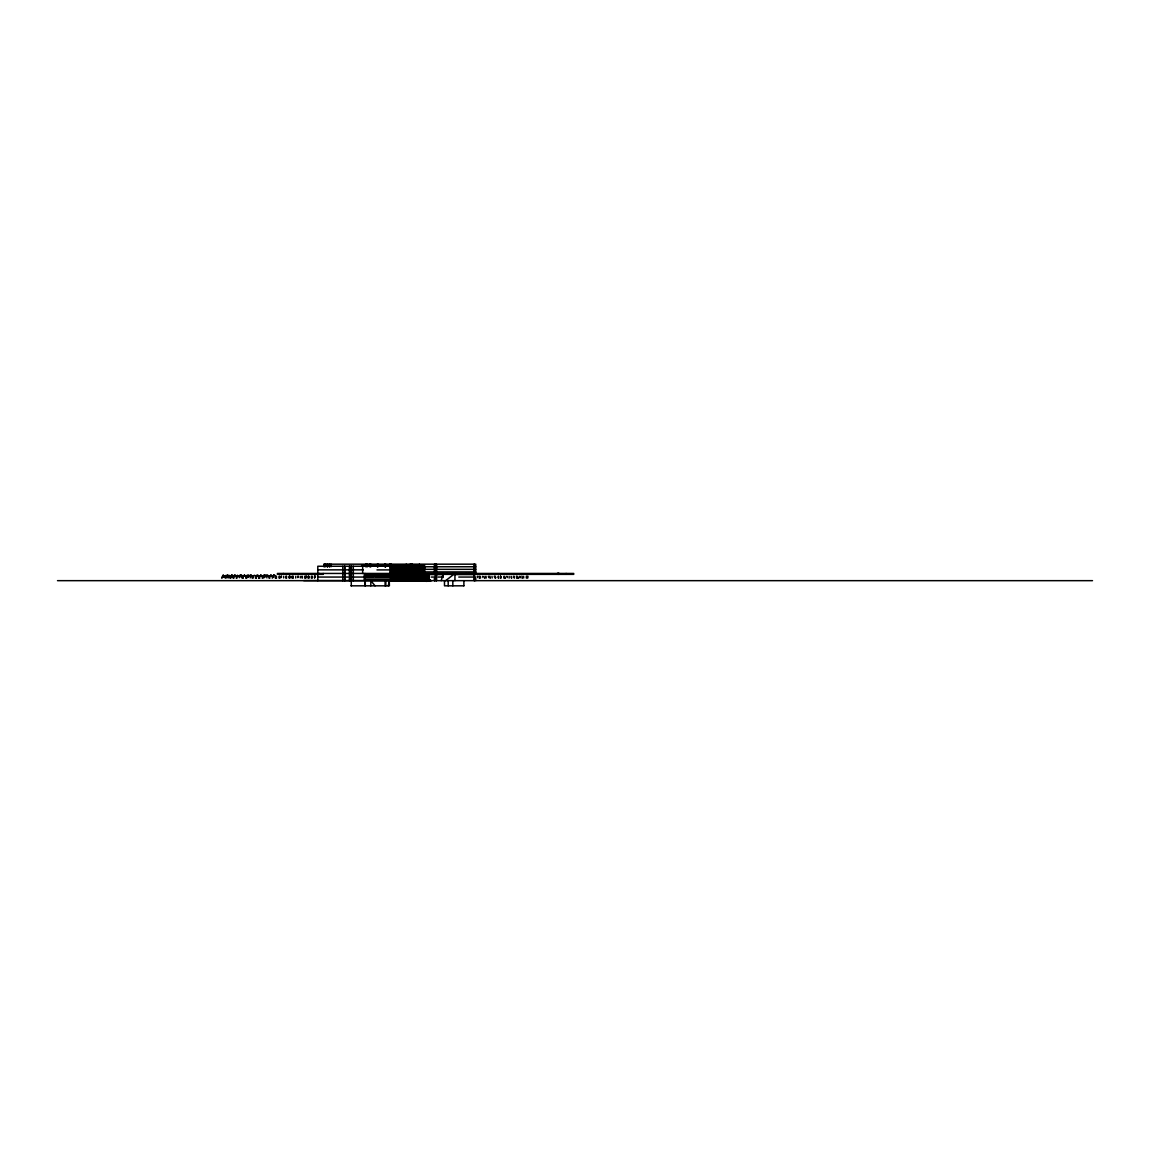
<?xml version="1.0" encoding="UTF-8"?>
<svg xmlns="http://www.w3.org/2000/svg" width="1150" height="1150" viewBox="0 0 1150 1150"><rect width="100%" height="100%" fill="white"/><g stroke="black" fill="none" stroke-linecap="round" stroke-linejoin="round"><path stroke-width="1.5" d="M390.899 574.353L390.899 565.34M391.661 573.447L391.676 566.246M392.351 569.854L392.351 573.447L392.524 565.34M394.349 573.447L394.364 566.246M394.349 569.854L395.039 573.447L394.824 569.854M394.565 569.811L394.594 573.447L394.666 565.728M396.348 573.419L396.391 566.246L396.577 573.419M397.037 573.447L396.98 565.728L396.692 573.447M397.037 569.854L397.728 573.447M397.253 573.419L397.282 565.728M398.13 573.419L398.144 566.246M399.036 566.246L399.036 573.447L399.064 569.811M399.697 569.854L401.925 569.811M400.818 569.811L400.847 573.447L400.818 566.246M402.414 573.447L402.471 565.728M402.629 573.419L402.802 566.246M403.535 573.447L403.592 565.728M403.995 573.447L403.981 566.246M404.412 573.419L404.541 566.246L404.441 569.854M405.116 573.447L405.102 566.246M405.116 569.854L405.806 573.447L405.907 565.728M405.317 573.419L405.49 566.246M406.698 569.854L406.683 573.447L406.525 566.246M407.804 569.854L414.431 569.811M408.049 569.811L408.049 566.246M408.667 580.664L408.667 577.056M408.926 573.447L408.897 566.246M410.478 577.056L410.478 580.664L405.821 580.448M410.262 573.447L410.162 564.176M410.55 577.056L410.651 580.146M411.168 573.447L411.254 565.728L411.312 580.664M414.46 569.854L414.46 566.246L414.489 573.447M417.967 577.832L417.967 580.664L417.967 565.728L417.91 573.419M419.146 573.419L419.304 569.854M419.649 569.811L419.549 573.447L419.491 566.246M419.865 569.811L419.923 566.246L419.865 573.419M421.518 577.544C420.138 579.959 420.972 579.658 421.403 580.664M421.073 569.811L420.929 573.447L420.886 566.246M427.498 580.664C426.334 577.516 424.824 581.44 425.054 580.132C428.461 580.721 427.441 579.701 424.724 580.003C432.874 581.196 425.184 578.666 423.832 581.253L421.978 577.645L419.592 576.811C421.116 577.875 421.604 578.306 421.59 580.664M421.36 573.419L421.317 569.811M421.993 566.246L421.878 573.447L421.791 569.854M422.28 569.854L422.28 573.447L422.381 566.246M422.625 569.811L422.654 573.447L422.754 566.246M422.625 566.246L422.625 565.34M361.661 566.246L361.661 565.34L424.594 565.34L424.594 577.516M412.634 580.218L413.353 579.111L414.072 580.218L412.634 580.218L413.353 579.111L414.359 580.218L412.246 580.218L413.353 579.111L413.669 580.218L413.396 577.731M419.98 580.232L420.641 579.916L417.277 580.52L417.263 570.515L417.105 580.577M417.666 580.506L417.795 569.94L417.306 580.52L417.177 570.529M423.272 579.255C424.781 577.07 419.218 578.939 423.401 577.803L423.099 579.428L421.834 577.904L421.748 580.391L425.026 579.341L429.999 580.348L423.559 580.189L425.213 579.399L425.313 580.506L424.235 580.348L424.839 581.253M483.029 576.696L482.971 577.631M281.232 576.409L281.218 577.357L281.405 576.092M289.584 576.409L289.944 578.234M297.936 576.409L297.922 577.357L298.109 576.092M306.288 576.409L306.274 577.357L306.461 576.092M314.64 576.409L314.626 577.357L314.812 576.092M398.389 580.664L398.475 577.961L398.619 580.664M410.32 580.218L410.449 575M425.284 579.37C421.159 582.418 433.435 579.097 426.794 580.232C424.551 580.276 426.909 579.082 425.831 580.664M427.958 580.664C425.543 575.259 429.755 582.576 427.11 580.017C427.096 578.637 429.683 579.816 429.223 579.773M429.137 577.976C426.434 583.093 426.003 576.222 426.132 580.678C430.919 580.462 425.026 579.241 425.773 580.951M426.823 578.148C428.289 578.723 428.26 580.52 427.081 580.132C428.849 579.428 428.159 576.955 427.757 578.522C428.979 577.933 426.492 584.071 427.469 577.587C427.153 583.826 426.866 574.842 428.188 580.534M428.102 580.664C428.605 578.522 425.802 577.76 430.387 580.333L389.146 580.664M397.483 573.419L397.397 566.246M398.403 573.447L398.461 567.87M399.266 573.419L399.51 566.246M399.294 569.854L398.159 569.811M399.912 573.419L399.855 565.728L399.74 573.447M401.925 573.419L402.169 566.246M404.642 573.419L404.743 565.728M404.685 569.854L403.535 569.811M405.548 573.419L405.763 566.246M407.344 573.419L407.316 565.728M407.373 569.854L406.223 569.811M419.118 573.447L419.031 566.246M419.118 569.854L418.931 566.246L418.715 580.664L418.586 577.832M419.362 573.447L419.362 564.176M420.382 573.419L420.382 566.246M421.144 573.419L421.13 566.246M421.561 573.419L421.36 566.246M422.064 573.419L422.28 566.246M413.296 578.349L413.598 580.261L412.433 579.226C414.244 582.806 413.152 575.589 413.195 578.881M392.308 573.447L392.308 565.728M393.674 573.447L393.559 565.728L393.53 573.447M403.061 573.447L403.075 566.246M405.447 580.29L406.64 580.52L406.194 574.353L406.151 580.606L407.143 580.333M407.129 573.447L407.014 565.728L406.784 573.447M408.049 573.419L408.006 565.34M408.552 580.261L410.133 580.606M411.585 573.447L411.585 564.176M413.166 579.787L410.952 580.218L413.554 580.218L413.368 578.277M421.418 578.421L420.512 578.522L420.569 579.859M427.843 577.774C427.628 580.232 428.404 580.621 422.769 579.729C425.471 584.372 422.208 576.294 421.331 578.924C421.878 582.762 423.143 577.286 420.44 578.091L419.463 579.054C425.098 576.581 420.109 582.576 420.483 579.873M221.648 577.602L223.215 575.086L224.336 577.674M225.616 577.602L227.182 575.086L228.304 577.674M418.528 573.419L418.284 565.728L383.151 566.246M419.836 573.447L419.707 566.246M421.849 580.664C428.849 578.666 414.934 580.534 422.208 580.951M425.169 580.678C426.621 578.809 428.116 581.282 428.001 578.508C429.266 577.688 426.664 581.943 424.609 580.132C425.831 581.742 425.227 578.536 424.537 580.664M425.342 579.154C428.375 580.175 422.927 578.781 424.451 580.621C425.442 578.004 429.209 582.216 427.872 577.559M425.974 580.563C426.003 576.668 421.561 583.711 430.316 580.477M479.679 577.602L479.147 576.136M485.027 577.602L484.926 576.409M490.36 577.602L489.842 576.136M495.707 577.602L495.176 576.136M501.055 577.602L500.523 576.136M517.083 577.602L516.551 576.136M522.431 577.602L521.899 576.136M421.101 579.715L424.106 580.189L420.569 580.218L421.892 580.333L420.957 580.391L421.317 579.126M425.96 579.959L424.451 580.879M425.198 579.629L425.845 580.448L424.968 580.003M427.34 579.499C427.671 582.576 428.088 575.604 427.771 578.967C427.527 581.842 427.656 579.284 427.613 580.304C428.03 581.253 428.131 578.277 427.685 578.666M426.305 580.376C427.34 579.988 425.529 579.672 428.806 580.089C427.34 577.53 427.901 578.996 428.447 578.206L429.194 577.501M406.137 580.232L405.519 580.261M488.635 576.696L488.664 577.602M494.586 576.696L494.615 577.602M523.71 578.019L523.609 576.366M419.692 580.132L420.138 580.146M424.091 580.362C432.659 577.372 426.521 582.604 427.484 578.364L428.921 578.594L428.447 577.789M421.159 579.485C420.196 581.21 425.026 580.923 422.395 579.902L421.633 580.577C420.886 576.207 420.713 578.565 421.734 580.879C425.543 580.692 420.857 578.421 421.13 581.095M428.691 580.304C424.882 579.557 418.6 580.405 421.259 577.746M421.734 580.879L420.641 577.07C420.512 579.082 423.444 579.312 423.919 580.204M420.828 575.949L421.259 574.856L421.317 576.308M422.481 577.214C425.744 578.364 419.994 581.311 422.941 577.012L422.381 576.466M425.673 579.873L426.434 579.399M424.623 581.009L424.594 580.189L426.118 580.664M426.003 579.701C425.902 580.764 429.568 580.362 428.001 579.126M427.096 580.06L427.8 580.664M422.639 577.401L423.746 578.421L421.087 578.766L420.095 577.674L421.964 577.918L421.36 578.738M421.044 578.608L421.964 577.918M428.346 580.319L427.297 580.247L427.239 578.062M500.825 576.696L500.796 577.631M272.938 577.07C275.454 572.542 272.033 577.228 272.838 577.702M276.331 576.236L276.518 578.234M279.68 576.236L279.881 578.234M286.393 576.236L286.594 578.234M289.757 576.236L289.714 577.3L289.901 576.481M293.106 576.236L293.308 578.234M301.99 576.236L302.177 578.234M305.339 576.236L305.526 578.234M308.689 576.236L308.89 578.234M312.053 576.236L312.239 578.234M315.373 577.07L315.402 576.236M427.786 580.563C426.334 579.859 429.18 579.801 427.11 580.664M419.779 580.06L412.807 579.945M420.382 578.234L422.582 578.306L422.639 577.084C424.379 580.851 421.719 578.249 421.216 577.961M424.364 580.003L422.596 580.276L424.134 579.471M421.878 581.066C423.732 579.801 419.549 581.684 420.871 579.37M426.923 579.974L429.065 579.701M507.207 576.696L507.193 577.631M513.691 576.696L513.676 577.631M520.174 576.696L520.174 577.631M423.732 579.111L422.194 579.341L423.732 577.904L422.97 579.197L422.639 577.084L423.531 578.594L421.806 577.774M423.919 577.889L423.243 578.809L419.391 578.249M526.384 576.236L526.254 577.961M527.174 576.236L527.045 577.961M527.965 576.236L527.836 577.961M427.599 578.967L427.512 580.448L428.188 579.931M421.403 580.391L423.401 579.931M427.211 579.844L428.677 577.947M420.957 578.838L421.073 577.774M421.475 579.082C424.35 579.974 422.639 578.45 422.639 577.084L422.697 577.659C424.106 580.448 422.438 577.659 422.668 578.666M422.079 578.306L423.416 576.366L422.424 575.647M429.41 576.811L428.346 576.811L428.835 575.863L428.634 576.84M422.697 578.896L423.071 577.789M427.34 578.996L427.613 580.52M420.871 580.391L421.331 579.974M479.593 577.702L479.32 578.249M484.941 577.702L484.668 578.249M490.288 577.702L490.015 578.249M495.621 577.702L495.363 578.249M500.969 577.702L500.696 578.249M511.664 577.702L511.132 576.351M516.997 577.702L516.724 578.249M522.344 577.702L522.071 578.249M276.345 576.696L276.474 576.481M279.694 576.696L279.838 576.481M286.408 576.696L286.551 576.481M289.757 576.696L289.757 576.092M293.121 576.696L293.264 576.481M301.99 576.696L302.134 576.481M305.354 576.696L305.498 576.481M308.703 576.696L308.847 576.481M312.053 576.696L312.196 576.481M426.204 579.715C427.599 581.224 428.447 578.206 427.987 578.177M498.238 576.351L498.511 576.998M224.034 577.286L224.236 576.481M420.886 580.879L420.943 579.83M416.817 580.419L416.415 579.773L418.169 580.218L416.53 579.226L416.659 575M422.841 579.514C421.446 581.541 422.438 577.084 423.631 580.06M426.391 580.563C428.979 579.571 421.59 581.339 425.96 580.348M422.036 579.672L421.446 578.867M415.366 580.376L413.713 580.046L417.436 580.577L418.198 579.801L417.033 580.477M427.685 575.863L427.656 574.008L426.607 574.181M503.801 578.105L503.801 576.38M509.134 578.105L509.148 576.38M514.481 578.105L514.481 576.38M427.929 578.033L427.052 578.119M498.453 576.38L498.467 577.372M519.857 576.754L519.872 577.717L519.886 576.236M422.869 578.996L423.43 577.861L422.711 578.019M420.728 578.795L421.202 577.976M423.488 579.887L424.321 579.902L422.107 580.304M423.617 580.664L422.841 578.321M420.354 579.931L420.641 577.084L421.446 578.091M423.013 578.881L422.697 576.308L423.89 576.509L422.683 575.791L423.243 576.84L424.062 576.366L423.2 576.064L422.97 577.573L424.091 577.559L424.062 576.366M399.798 580.477L400.746 580.218M406.956 580.477L409.156 580.175M424.206 580.736L425.169 580.074M425.399 580.089L424.882 580.563M427.168 576.783L428.03 575.719L427.283 573.807M394.522 580.621L394.22 575M425.601 580.506L424.379 580.276M425.787 580.391L424.652 580.132L425.543 580.678M422.366 578.206L423.186 579.126L423.186 578.163M421.259 580.577L421.374 579.83M421.662 580.577L423.473 580.132M273.125 576.481L273.384 575.331L272.981 576.696M429.525 580.132L427.584 579.456L428.734 579.974M426.765 579.715L426.233 579.399M427.441 575.029L426.938 574.008L426.851 575.503L427.8 574.31M428.49 580.664L428.26 579.399M226.751 576.84C223.919 573.85 228.879 576.624 224.322 575.863M239.43 577.702C241.011 576.912 235.664 572.944 236.943 578.234M428.835 575.863L429.353 576.854L428.763 576.409M427.814 574.885L427.656 575.719M281.118 576.768L281.089 577.631M289.469 576.768L289.541 577.702M297.821 576.768L297.793 577.631M306.173 576.768L306.245 577.702M314.525 576.768L314.496 577.631M388.24 585.824L389.404 580.664M423.516 577.789L422.798 577.904M420.828 576.624L421.36 575.719M422.223 579.543L421.906 579.988M418.183 570.098L418.327 571.32L417.306 570.616M239.358 576.768C238.912 573.275 244.375 577.128 241.529 575.288C239.272 574.885 243.369 575.877 241.845 577.918M428.016 578.852C428.217 580.218 426.765 580.52 428.777 579.658M422.668 578.22L422.683 574.353M417.766 580.218L418.025 579.226L417.407 580.491L416.53 579.226M441.212 580.664L443.239 573.447L443.224 577.516M421.561 578.867L422.438 577.976L421.964 578.738M421.863 576.624L420.253 576.624L421.001 575.719L419.592 576.509L420.957 575.647L419.132 576.84L422.783 577.674M406.223 580.333L408.006 580.175M416.846 580.06L417.436 580.577L417.464 579.111L418.471 580.218L417.091 579.557M428.274 580.247L427.901 579.428M417.766 570.012L417.752 580.506M233.493 577.918C235.161 574.209 228.749 574.526 230.604 578.234M250.197 577.918C251.634 574.971 246.919 574.023 247.681 577.631M258.549 577.918C260.058 574.454 254.667 574.741 256.393 578.234M266.901 577.918L266.786 575.474L268.841 576.251L267.562 575.086L264.874 575.446L264.385 577.631M275.252 577.918L275.281 576.366M283.604 577.918L283.633 576.366M291.956 577.918L291.985 576.366M300.308 577.918L300.337 576.366M308.66 577.918L308.689 576.366M422.524 580.046L424.106 578.924M420.828 580.031L420.742 579.183M248.285 575.374L247.811 577.357C250.182 573.706 244.72 575.417 246.445 578.234M264.989 575.374L264.514 577.357C266.901 573.706 261.352 575.402 263.106 578.234M421.144 575.719L421.259 576.668M427.297 576.035L427.757 575.101M423.114 580.951L422.194 581.138M425.026 580.664L424.911 581.138M427.182 575.173L427.225 574.253M424.982 579.442L425.845 579.729M422.654 579.6C423.545 581.914 422.093 577.875 423.2 579.039M427.872 579.255L427.139 578.896M412.994 580.218L413.669 579.226L414.359 580.218L412.994 579.557M417.091 580.218L418.111 579.226M421.446 578.536L422.438 577.976L422.093 578.68M249.722 575.863L251.591 575.446L252.08 578.019M408.077 580.376L406.439 580.046L407.172 580.506M427.656 580.247L427.814 580.247M415.308 580.376L413.986 580.319M423.114 580.146L422.798 579.255M422.395 577.933L424.408 576.854L423.229 576.38M419.908 579.931L419.017 580.132M400.847 580.175L399.28 580.046L400.229 580.319M410.133 580.089L407.459 580.218M423.459 577.99L424.81 577.746M423.315 576.553L424.753 576.826M445.668 580.664L454.94 573.447L454.94 580.664M425.73 575.288L426.693 575.618M423.761 576.596L423.358 575.92L422.639 577.084M413.511 579.758L412.376 580.577M418.198 579.801L417.249 580.189M423.358 580.477L422.424 580.865M227.757 575.489L229.827 576.251L227.757 575.489L229.353 575.446L229.856 578.019M237.274 575.474L239.329 576.251L237.259 575.489M427.34 575L425.931 575.604M266.757 575.489L268.856 576.064L268.856 578.019M240.422 575.489L242.521 576.064L242.521 578.019M420.138 577.573C423.372 576.466 418.974 578.795 420.095 576.84L421.274 576.811L419.376 577.559M423.502 579.758L422.381 578.393M427.469 579.039L426.952 577.889M424.408 576.854L422.855 576.61M421.36 577.357L420.354 577.731C420.325 575.906 422.309 578.306 420.311 576.768L418.931 576.84M422.683 576.783L424.695 576.768M417.335 579.456L418.528 580.261M419.175 576.366L420.109 576.064M416.099 578.45L415.481 578.68M422.668 579.183L423.416 579.082M421.878 576.423L419.865 576.84L420.426 575.776L421.346 576.423L420.627 576.682L423.459 575.863M417.766 576.337L413.022 576.596M417.924 571.32L423.459 571.435M414.978 580.146L416.199 580.376M423.358 575.92L422.323 576.049L423.128 576.653M227.398 575.388L227.528 575.503M422.97 576.811L422.266 577.357L424.091 577.559L422.496 575.891L423.372 576.423M411.398 578.651L412.965 578.565L411.743 578.838M424.594 566.246L317.803 566.246L317.803 580.664M424.451 566.763L475.726 566.763M398.159 567.18L399.294 567.151M399.697 567.18L401.968 567.151M403.535 567.18L404.685 567.151M406.223 567.18L407.373 567.18M407.804 567.18L414.431 567.18M415.682 567.18L423.459 567.151M391.661 567.87L393.99 567.87M394.263 567.87L396.692 567.87M396.951 567.87L399.381 567.87M399.639 567.87L402.069 567.87M402.327 567.87L404.757 567.87M405.016 567.87L407.445 567.87M407.704 567.87L414.431 567.87M415.682 567.87L423.717 567.87M398.159 569.121L399.294 569.121M399.697 569.121L401.968 569.121M403.535 569.121L404.685 569.164M406.223 569.164L407.373 569.121M407.804 569.121L414.431 569.121M415.682 569.164L423.459 569.121M424.451 569.336L475.726 569.336M395.471 569.811L395.945 573.447L395.787 565.728M415.682 569.811L423.459 569.811M317.803 569.854L363.328 569.854M391.661 570.745L392.783 570.745M394.349 570.745L396.606 570.745M397.037 570.745L399.294 570.745M400.818 570.745L401.968 570.745M403.535 570.745L404.685 570.745M405.116 570.745L407.373 570.745M408.926 570.745L410.723 570.745M412.103 570.745L413.827 570.745M414.489 570.745L416.817 570.745M417.91 570.745L423.459 570.745M391.661 570.788L393.99 570.788M394.263 570.788L396.692 570.788M396.951 570.788L399.381 570.788M399.639 570.788L402.069 570.788M402.327 570.788L404.757 570.788M405.016 570.788L407.445 570.788M407.704 570.788L413.827 570.788M414.489 570.788L416.817 570.788M417.91 570.788L423.717 570.788M391.661 571.478L392.783 571.435M394.349 571.435L396.606 571.478M397.037 571.435L399.294 571.435M400.818 571.478L401.968 571.435M403.535 571.478L404.685 571.435M405.116 571.478L407.373 571.478M408.926 571.478L410.723 571.478M412.103 571.435L413.827 571.478M414.489 571.435L416.817 571.478M424.451 571.909L475.726 571.909M391.661 572.729L392.783 572.729M394.349 572.772L396.606 572.729M397.037 572.729L399.294 572.729M400.818 572.729L401.968 572.772M403.535 572.729L404.685 572.772M405.116 572.729L407.373 572.772M408.926 572.772L410.723 572.772M412.103 572.772L413.827 572.772M414.489 572.729L416.817 572.772M417.91 572.729L423.459 572.772M398.144 574.396L399.05 574.396M400.832 574.396L401.738 574.396M403.535 574.396L404.441 574.396M419.577 574.396L422.395 574.353M424.451 574.482L443.282 574.482M455.328 574.482L475.726 574.482L475.726 564.176L323.869 564.176L323.869 566.763M424.666 575L364.521 575L364.593 580.664M366.203 576.38L389.749 576.337M391.187 576.38L404.699 576.38M407.56 576.337L411.312 576.337M418.844 576.38L420.483 576.38M422.553 576.337L424.537 576.38M428.102 576.696L428.936 576.696M317.803 577.056L364.996 577.056M366.203 577.099L372.658 577.099M375.705 577.056L389.749 577.099M391.187 577.056L398.475 577.056M399.251 577.056L404.699 577.056M407.56 577.056L411.657 577.056L411.757 580.664M431.221 577.056L434.614 577.056M435.519 577.056L436.468 577.056M438.121 577.056L441.557 577.056M458.778 577.056L475.726 577.056M364.593 577.99L411.312 577.961M412.807 577.961L420.023 577.961M418.198 579.557L422.424 579.629M411.125 579.787L412.908 579.787M415.064 579.729L417.781 579.83M364.593 579.974L411.312 579.945M303.658 580.577L431.595 580.664M57.5 580.664L1092.5 580.664M350.994 585.824L389.404 585.824L389.246 580.232M463.853 585.824L444.489 585.824L444.475 580.664M427.699 579.773L424.81 579.887M420.828 576.811L421.374 577.933M422.122 575.977L424.882 576.696M422.208 580.29L422.309 580.664M422.726 580.146L422.956 579.83M416.357 580.218L417.407 580.491M274.606 575.288L273.47 575.489L274.706 575.331M232.516 575.446C230.144 575.561 232.976 574.224 230.978 577.631M424.12 576.337L425.04 576.883M427.268 576.438L426.463 575.288M232.76 576.049L233.019 578.019M248.731 575.92L246.761 575.489L248.846 576.064M424.177 577.53L424.824 578.277L423.976 577.832M375.044 585.824L370.817 580.664L370.817 585.824M256.033 577.631C256.738 573.678 259.411 574.971 258.793 578.019M477.624 577.602L477.667 576.696M428.777 577.473L429.122 578.421M423.746 578.421L423.416 566.246M498.64 578.234L498.353 577.242L498.496 578.277M517.629 576.351L518.018 578.234M511.232 577.242L511.52 578.234M504.649 576.351L505.037 578.234M421.978 577.645L422.223 578.508M477.451 576.481L477.509 576.236M225.975 578.249L225.788 577.702M222.007 578.249L221.835 577.702M482.784 576.481L482.827 576.236M269.819 578.234C268.295 573.548 274.016 575.877 272.205 578.019M259.742 578.234C258.232 573.548 263.954 575.877 262.143 578.019M253.029 578.234C253.201 573.361 256.436 575.417 255.429 578.019M243.283 578.234C241.802 573.562 247.537 575.906 245.683 578.019M233.781 578.234C232.3 573.562 238.036 575.906 236.181 578.019M314.726 576.351L314.64 578.019M311.363 576.351L311.291 578.019M308.013 576.351L307.927 578.019M304.649 576.351L304.577 578.019M295.78 576.351L295.694 578.019M292.431 576.351L292.344 578.019M289.067 576.351L288.995 578.019M285.717 576.351L285.631 578.019M279.004 576.351L278.918 578.019M275.641 576.351L275.569 578.019M494.327 576.481L494.356 576.236M488.376 576.481L488.405 576.236M500.552 576.481L500.552 576.236M513.403 576.481L513.403 576.236M506.92 576.481L506.906 576.236M517.73 577.242L517.888 578.277M504.749 577.242L504.908 578.277M421.259 574.856L421.418 575.949M492.186 578.019L491.97 576.351M486.234 578.019L486.019 576.351M480.556 578.019L480.369 576.351M428.361 576.006L428.433 576.926M413.267 573.419L413.253 566.246M351.426 580.664L351.426 566.246M566.145 573.447L566.145 574.353M559.116 573.447L559.188 574.353M559.029 574.353L558.914 573.447L558.771 574.353M558.454 573.447L558.627 574.353M558.253 573.447L558.253 574.353M558.052 573.447L558.052 574.353M557.592 573.447L557.592 574.353M557.348 573.447L557.348 574.353M475.726 578.263L475.726 580.664M474.346 564.176L474.346 580.664M474.26 564.176L474.26 580.664M469.085 573.447L469.229 574.353M466.584 573.447L466.584 574.353M466.354 573.447L466.354 574.353M463.881 580.664L463.881 585.824M456.406 573.447L456.406 574.353M452.956 573.447L452.956 574.353M452.798 580.664L452.841 585.824M448.198 580.664L448.198 585.824M446.876 573.447L446.876 574.353M443.009 573.447L443.009 574.353M435.519 564.176L435.519 580.664M434.614 564.176L434.614 574.482M434.614 578.263L434.614 580.664M434.499 564.176L434.499 574.482M434.499 578.263L434.499 580.664M424.408 566.246L424.408 573.447M423.832 569.911L376.984 569.911M423.559 566.246L423.531 573.447M423.157 566.246L423.027 573.447L422.984 566.246M421.633 566.246L421.748 573.447M421.058 579.557L421.073 580.664M420.627 566.246L420.799 573.447M420.828 579.557L420.857 580.664M420.483 574.353L420.382 577.516M420.181 566.246L420.167 573.447M420.325 574.353L420.239 577.056M420.081 574.353L420.109 577.056M419.836 574.353L419.822 580.664M419.463 574.353L419.52 580.664M419.276 574.353L419.333 580.664M418.959 574.353L418.959 580.664M418.629 566.246L418.643 573.447M418.399 577.185L418.413 580.664M418.097 577.832L418.154 580.664M417.68 575L417.694 580.664M416.832 566.246L416.846 573.447M415.653 566.246L415.624 573.447M415.466 575L415.394 580.664M414.273 575L414.201 580.664M413.856 569.854L413.827 573.447M413.066 575L413.08 580.664M412.836 573.447L412.836 574.353M412.261 564.176L412.261 566.763M412.203 565.728L412.103 573.447M411.772 566.246L411.772 573.447M411.269 575L411.111 580.664M410.952 565.728L410.852 573.447L410.737 566.246M410.909 575L410.924 580.664M410.507 564.176L410.421 573.447M409.946 566.246L409.846 573.447L409.616 565.34M409.644 575L409.702 580.664M409.529 566.246L409.4 573.447L409.17 565.728M409.558 575L409.4 580.664M409.17 580.664L409.199 575L409.055 580.664M408.753 565.34L408.796 567.87M408.796 570.788L408.768 573.447M408.696 575L408.854 580.664M408.552 565.728L408.494 573.447L408.351 566.246M408.308 575L408.207 580.664M407.862 566.246L407.833 573.447M407.445 566.246L407.445 573.447M407.675 574.353L407.618 580.664M407.387 580.664L407.229 574.353L407.114 580.664M406.741 574.353L406.741 580.664M406.712 574.353L406.683 580.664M406.338 566.246L406.223 573.447L406.238 564.176M405.921 580.664L405.332 574.353M404.829 565.728L405.016 573.447M404.987 574.353L404.915 580.664M404.757 574.353L404.642 580.664M404.541 574.353L404.441 577.056M404.412 577.961L404.354 580.664M404.096 566.246L404.153 573.447M403.866 574.353L403.981 577.056M403.995 577.961L403.995 580.664M403.664 565.728L403.679 573.447M403.779 574.353L403.779 577.056M403.779 577.961L403.693 580.664M403.535 574.353L403.535 577.056M403.549 577.961L403.549 580.664M403.247 566.246L403.219 573.447M403.276 574.353L403.276 577.056M403.319 577.961L403.334 580.664M402.96 574.353L402.96 577.056M403.104 577.961L403.132 580.664M402.859 577.056L402.744 574.353L402.644 577.056M402.256 565.728L402.414 573.447M402.184 577.056L402.184 574.353L401.939 580.664L401.738 577.961M402.184 577.961L402.184 580.664M401.738 566.246L401.724 573.447L401.594 566.246M401.738 574.353L401.738 577.056M401.364 565.728L401.293 573.447M401.278 574.353L401.293 577.056M401.393 577.961L401.321 580.664M401.091 565.728L401.149 573.447M401.077 574.353L401.077 577.056M401.077 577.961L401.034 580.664M400.861 574.353L400.876 577.056M400.775 580.635L400.603 577.961M400.689 566.246L400.717 573.447M400.588 574.353L400.617 577.056M400.329 565.728L400.387 573.447M400.272 574.353L400.272 577.056M400.416 577.961L400.416 580.664M400.243 565.728L400.243 573.447M400.2 577.056L400.042 574.353L399.912 577.056M400.2 577.961L400.2 580.664M399.956 577.961L399.841 580.664M399.596 574.353L399.596 577.056M399.596 577.961L399.539 580.664M399.524 574.353L399.496 580.664M399.208 565.728L399.064 573.447M399.251 580.664L399.151 577.961L399.05 580.664M398.647 573.447L398.518 566.246M398.576 574.353L398.705 577.056M398.389 574.353L398.389 577.056M398.144 574.353L398.173 577.056M398.173 577.961L398.173 580.664M398.015 565.728L397.871 573.447L397.842 566.246M397.9 574.353L397.9 577.056M398.029 577.961L397.929 580.664M397.799 577.961L397.67 580.664M397.469 574.353L397.469 577.056M397.239 574.353L397.253 577.056M397.354 577.961L397.282 580.664M396.908 574.353L396.908 577.056M396.908 577.961L397.037 580.664M396.793 574.353L396.836 580.664M396.463 574.353L396.52 580.664M396.118 565.728L395.945 573.447M396.017 575L395.974 580.664L395.873 575M395.514 580.664L395.499 575L395.356 580.664M395.039 566.246L395.054 573.447M395.039 575L395.011 580.664L394.982 575M394.795 565.728L394.896 567.87M394.536 575L394.709 580.664M394.134 565.34L394.105 573.447L393.976 566.246M393.99 574.353L393.933 580.664M393.645 575L393.645 580.664M393.228 566.246L393.257 573.447M393.271 575L393.199 580.664M392.912 566.246L392.941 573.447M392.754 566.246L392.783 573.447M392.797 575L392.668 580.664M392.351 575L392.409 580.664M392.323 575L392.323 580.664M392.021 566.246L391.992 573.447M391.46 577.832L391.446 580.664M391.316 564.176L391.302 566.763M391.187 579.945L391.244 580.664M391.014 577.832L391.029 580.664M390.713 574.353L390.827 580.664M390.598 577.832L390.598 580.664M390.209 565.34L390.209 566.246M390.037 564.176L389.994 566.763M389.864 564.176L389.864 574.353M385.839 580.664L385.839 585.824M385.379 564.176L385.379 566.763M385.121 580.635L385.092 585.824M384.675 564.176L384.675 566.763M378.192 564.176L378.192 566.763M377.502 564.176L377.502 566.763M377.387 564.176L377.387 566.763M370.803 564.176L370.803 566.763M370.573 564.176L370.573 566.763M369.38 564.176L369.38 566.763M366.965 564.176L367.08 566.763M366.807 564.176L366.936 566.763M365.671 564.176L365.657 566.763M365.283 580.664L365.283 585.824M365.183 580.664L365.183 585.824M364.981 573.447L364.981 574.353M364.334 565.34L364.334 566.246M364.435 580.664L364.435 574.353L573.721 574.353L573.721 573.447L277.409 573.447L277.409 574.353L323.193 574.353L323.193 573.447M362.652 566.246L362.652 573.447M353.309 566.246L353.309 580.664M351.152 566.246L351.296 585.824M349.801 566.246L349.801 575.863M349.801 578.263L349.801 580.664M349.37 566.246L349.37 575.863M349.356 578.263L349.37 580.664M344.856 566.246L344.856 580.664M344.583 566.246L344.583 580.664M342.801 566.246L342.786 580.664M331.085 564.176L331.056 566.763M329.647 564.176L329.676 566.763M329.518 564.176L329.518 566.763M327.808 564.176L327.808 566.763M327.563 564.176L327.563 566.763M327.031 564.176L327.031 566.763M325.407 564.176L325.464 566.763M324.343 564.176L324.458 566.763M319.599 573.447L319.599 574.353M283.317 573.447L283.317 574.353M418.571 570.688L418.557 580.52L418.514 570.644M231.121 576.409L231.107 577.357L231.768 575.288L231.121 576.409M239.473 576.409L239.459 577.357L240.12 575.288L239.473 576.409M256.177 576.409L256.162 577.357L256.824 575.288L256.177 576.409M419.232 571.421C418.298 573.332 418.931 568.804 419.232 571.421M228.16 576.581L227.959 577.645L228.16 576.581M252.856 576.696L253.072 575.992L252.856 576.696M256.206 576.696L256.206 576.696M259.555 576.696L259.785 575.992L259.555 576.696M262.919 576.696L263.149 575.992L262.919 576.696M269.632 576.696L269.862 575.992L269.632 576.696M230.431 576.696L230.661 575.992L230.431 576.696M233.608 576.696L233.838 575.992L233.608 576.696M236.771 576.696L237.001 575.992L236.771 576.696M243.096 576.696L243.34 575.992L243.096 576.696M246.272 576.696L246.502 575.992L246.272 576.696M418.643 570.644L418.6 580.52L418.6 570.688M250.786 575.086C249.838 575.446 254.092 577.084 250.786 575.086M260.849 575.086C259.914 575.446 264.169 577.084 260.849 575.086M264.213 575.086L265.018 575.546L264.213 575.086M270.911 575.086C269.977 575.446 274.232 577.084 270.911 575.086M234.888 575.086L236.167 576.251L234.888 575.086M244.389 575.086C243.196 575.388 247.782 576.998 244.389 575.086M223.186 575.402L223.244 575.288M397.699 578.651L396.808 578.651L397.699 578.68M399.05 578.651L397.929 578.651L399.05 578.68M401.062 578.651L400.171 578.651L401.062 578.68M403.089 578.651L402.184 578.651L403.089 578.68M404.441 578.651L403.305 578.651L404.441 578.68M395.471 573.447L395.442 566.246L395.485 573.447M436.468 580.664L436.468 564.176L436.396 580.664M410.104 580.664L410.104 575L410.018 580.664M402.658 580.664L402.658 577.961L402.644 580.664M399.064 577.056L399.151 574.353L399.036 577.056M391.906 580.664L391.934 575L391.848 580.664M385.681 566.763L385.681 564.176L385.552 566.763"/></g></svg>
